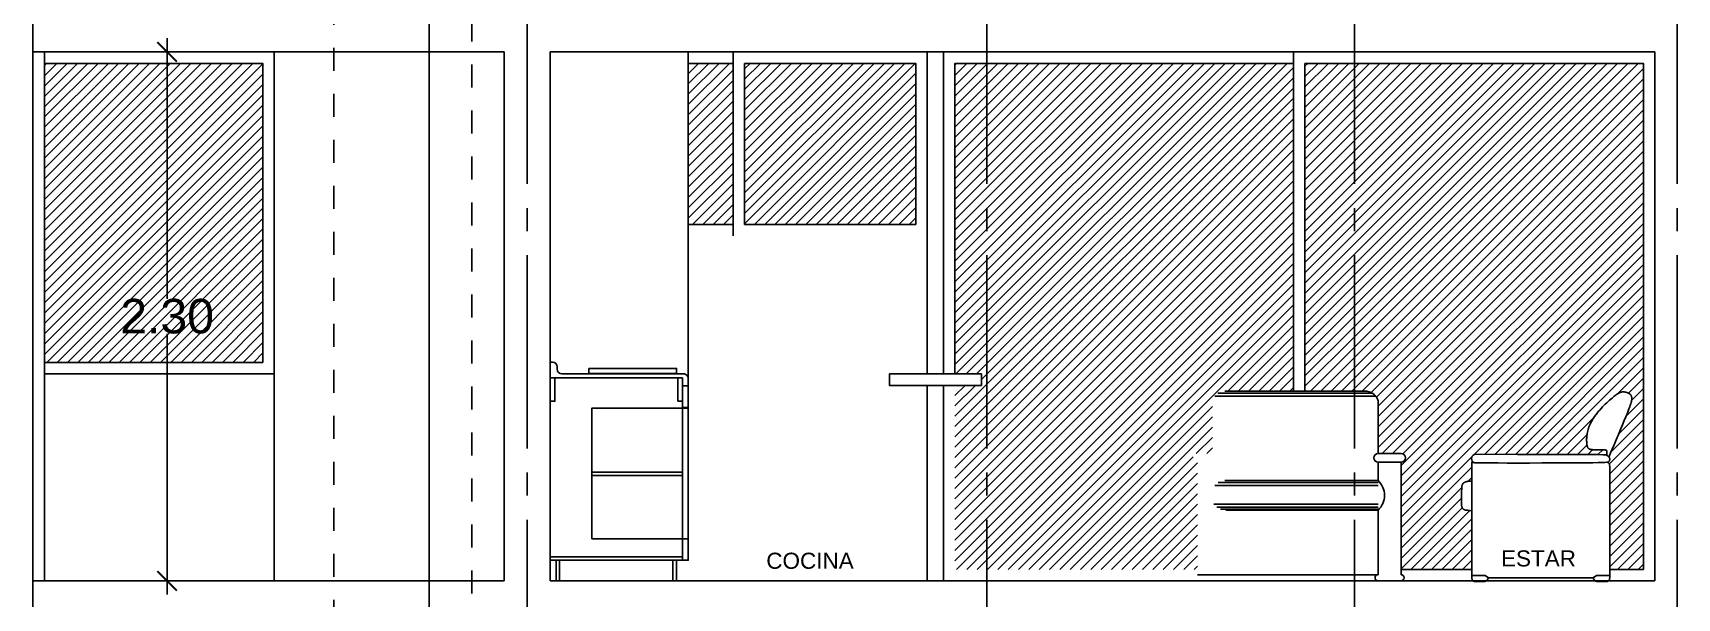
# Model space of a CAD drawing. Header units: millimetres. Extents: x 1217 to 2428, y 234 to 644.
# Drawn here: x 2248.72 to 2255.87, y 382.23 to 384.68 of the extents above; entities that cross this region are included whole.
import ezdxf

# ---------------------------------------------------------------- set-up
doc = ezdxf.new("R2010")
doc.units = ezdxf.units.MM
doc.linetypes.add('ACAD_ISO04W100', pattern=[30, 24, -3, 0, -3])
doc.linetypes.add('HIDDEN2', pattern=[0.1875, 0.125, -0.0625])
doc.layers.get('0').update_dxf_attribs({"lineweight": 5})
for name, color, linetype in [('0.1', 251, 'Continuous'), ('0.2', 2, 'Continuous'), ('0.3', 6, 'Continuous'), ('ARTEFACTOS', 4, 'Continuous'), ('Ejes', 8, 'Continuous'), ('MURO', 5, 'Continuous'), ('Texto', 1, 'Continuous')]:
    doc.layers.add(name, color=color, linetype=linetype)
doc.styles.add('INTERARQ', font='arial.ttf')
doc.styles.get("Standard").update_dxf_attribs({"font": 'arial.ttf'})
doc.dimstyles.new('ESCALA_1-50', dxfattribs={"dimtxt": 0.15, "dimasz": 0.06, "dimexe": 0.18, "dimexo": 0.0625, "dimgap": 0, "dimtad": 0, "dimtih": 1, "dimtoh": 1, "dimzin": 0, "dimdsep": 46, "dimtxsty": 'INTERARQ', "dimblk": 'DIMTICK', "dimcen": 0, "dimse1": 1, "dimse2": 1, "dimclrd": 256, "dimclre": 1, "dimclrt": 2, "dimadec": 0, "dimazin": 0, "dimtfac": 4.5, "dimtofl": 0, "dimtmove": 2, "dimatfit": 3, "dimldrblk": 'DIMTICK', "dimfxl": 1, "dimtolj": 1, "dimtzin": 0, "dimarcsym": 0})
pattern_1 = [(45, (422.33998, -314.87355), (-0.0224506403, 0.0224506403), [])]

# ---------------------------------------------------------------- blocks, each defined once
blk = doc.blocks.new('sillon elv 1')
at = {"layer": '0.2'}
blk.add_line((382065.2343, 7753267.5813), (382065.6901, 7753267.5813), dxfattribs=at)
for points in [[(382065.1739, 7753268.114), (382065.1742, 7753268.1156), (382065.1744, 7753268.1172), (382065.1745, 7753268.1189), (382065.1746, 7753268.1205), (382065.1745, 7753268.1222), (382065.1745, 7753268.1238), (382065.1744, 7753268.1253), (382065.1744, 7753268.1268), (382065.1745, 7753268.1281), (382065.1745, 7753268.1294), (382065.1747, 7753268.1306), (382065.1749, 7753268.1316), (382065.1751, 7753268.1326), (382065.1753, 7753268.1335), (382065.1756, 7753268.1342), (382065.1759, 7753268.1349), (382065.1762, 7753268.1355), (382065.1765, 7753268.136), (382065.1768, 7753268.1364), (382065.1771, 7753268.1368), (382065.1775, 7753268.1371), (382065.178, 7753268.1373), (382065.1785, 7753268.1375), (382065.179, 7753268.1376), (382065.1796, 7753268.1377), (382065.1804, 7753268.1378), (382065.1814, 7753268.1379), (382065.1828, 7753268.1379), (382065.1846, 7753268.138), (382065.187, 7753268.138), (382065.19, 7753268.1381), (382065.1937, 7753268.1381), (382065.1982, 7753268.1381), (382065.2034, 7753268.1382), (382065.2089, 7753268.1383), (382065.2147, 7753268.1384), (382065.2204, 7753268.1385), (382065.2259, 7753268.1386), (382065.231, 7753268.1388), (382065.2353, 7753268.139), (382065.2389, 7753268.1392), (382065.2417, 7753268.1395), (382065.2439, 7753268.1397), (382065.2455, 7753268.14), (382065.2467, 7753268.1403), (382065.2476, 7753268.1405), (382065.2482, 7753268.1408), (382065.2488, 7753268.141), (382065.2493, 7753268.1412), (382065.2498, 7753268.1413), (382065.2504, 7753268.1415), (382065.2509, 7753268.1417), (382065.2515, 7753268.142), (382065.2522, 7753268.1423), (382065.2529, 7753268.1426), (382065.2537, 7753268.1431), (382065.2545, 7753268.1437), (382065.2554, 7753268.1444), (382065.2563, 7753268.1454), (382065.2572, 7753268.1465), (382065.2581, 7753268.148), (382065.2589, 7753268.1498), (382065.2597, 7753268.1519), (382065.2604, 7753268.1545), (382065.2611, 7753268.1574), (382065.2616, 7753268.1608), (382065.262, 7753268.1645), (382065.2624, 7753268.1685), (382065.2626, 7753268.1727), (382065.2627, 7753268.1771), (382065.2627, 7753268.1816), (382065.2627, 7753268.1863), (382065.2625, 7753268.1909), (382065.2622, 7753268.1956), (382065.2617, 7753268.2004), (382065.2611, 7753268.2053), (382065.2603, 7753268.2102), (382065.2593, 7753268.2154), (382065.258, 7753268.2207), (382065.2565, 7753268.2262), (382065.2547, 7753268.2319), (382065.2526, 7753268.2378), (382065.2501, 7753268.2439), (382065.2474, 7753268.2502), (382065.2443, 7753268.2566), (382065.2408, 7753268.2632), (382065.2369, 7753268.2699), (382065.2327, 7753268.2767), (382065.228, 7753268.2836), (382065.2229, 7753268.2906), (382065.2176, 7753268.2976), (382065.212, 7753268.3046), (382065.2061, 7753268.3115), (382065.2001, 7753268.3182), (382065.194, 7753268.3249), (382065.1878, 7753268.3313), (382065.1816, 7753268.3375), (382065.1754, 7753268.3434), (382065.1694, 7753268.349), (382065.1635, 7753268.3543), (382065.1578, 7753268.3592), (382065.1525, 7753268.3637), (382065.1475, 7753268.3679), (382065.1429, 7753268.3715), (382065.1387, 7753268.3747), (382065.135, 7753268.3775), (382065.1316, 7753268.3799), (382065.1286, 7753268.382), (382065.1259, 7753268.3837), (382065.1233, 7753268.3851), (382065.1209, 7753268.3863), (382065.1187, 7753268.3874), (382065.1165, 7753268.3882), (382065.1144, 7753268.3889), (382065.1123, 7753268.3895), (382065.1103, 7753268.3899), (382065.1083, 7753268.3902), (382065.1063, 7753268.3904), (382065.1044, 7753268.3905), (382065.1024, 7753268.3904), (382065.1005, 7753268.3903), (382065.0985, 7753268.39), (382065.0966, 7753268.3897), (382065.0947, 7753268.3894), (382065.0929, 7753268.3889), (382065.0912, 7753268.3885), (382065.0896, 7753268.388), (382065.088, 7753268.3876), (382065.0866, 7753268.3872), (382065.0853, 7753268.3867), (382065.084, 7753268.3863), (382065.0829, 7753268.3859), (382065.0818, 7753268.3854), (382065.0808, 7753268.385), (382065.0798, 7753268.3846), (382065.0789, 7753268.3841), (382065.0779, 7753268.3836), (382065.077, 7753268.3831), (382065.0761, 7753268.3825), (382065.0752, 7753268.3818), (382065.0743, 7753268.3811), (382065.0735, 7753268.3803), (382065.0726, 7753268.3794), (382065.0718, 7753268.3784), (382065.071, 7753268.3773), (382065.0702, 7753268.376), (382065.0695, 7753268.3746), (382065.0688, 7753268.3731), (382065.0682, 7753268.3715), (382065.0677, 7753268.3697), (382065.0672, 7753268.3679), (382065.0668, 7753268.3659), (382065.0666, 7753268.3638), (382065.0665, 7753268.3614), (382065.0666, 7753268.3588), (382065.0669, 7753268.3558), (382065.0675, 7753268.3524), (382065.0683, 7753268.3484), (382065.0695, 7753268.3438), (382065.0711, 7753268.3385), (382065.0731, 7753268.3324), (382065.0756, 7753268.3252), (382065.0787, 7753268.3168), (382065.0825, 7753268.3069), (382065.0871, 7753268.2952), (382065.0925, 7753268.2816), (382065.099, 7753268.2658), (382065.1066, 7753268.2475), (382065.1153, 7753268.2269), (382065.1246, 7753268.2047), (382065.1341, 7753268.1823), (382065.1433, 7753268.1607), (382065.1516, 7753268.1412), (382065.1585, 7753268.125), (382065.1635, 7753268.1132), (382065.1662, 7753268.107)], [(382065.7482, 7753268.1195), (382065.7512, 7753268.1185), (382065.7538, 7753268.1173), (382065.7559, 7753268.1159), (382065.7576, 7753268.1144), (382065.759, 7753268.1129), (382065.7601, 7753268.1112), (382065.761, 7753268.1096), (382065.7617, 7753268.1079), (382065.7622, 7753268.1063), (382065.7626, 7753268.1048), (382065.7628, 7753268.1033), (382065.7629, 7753268.1018), (382065.763, 7753268.1004), (382065.7629, 7753268.0991), (382065.7628, 7753268.0978), (382065.7626, 7753268.0966), (382065.7624, 7753268.0954), (382065.7621, 7753268.0943), (382065.7618, 7753268.0932), (382065.7614, 7753268.0922), (382065.7609, 7753268.0912), (382065.7604, 7753268.0903), (382065.7599, 7753268.0894), (382065.7593, 7753268.0885), (382065.7586, 7753268.0877), (382065.7578, 7753268.0869), (382065.757, 7753268.0861), (382065.756, 7753268.0854), (382065.7551, 7753268.0847), (382065.754, 7753268.0841), (382065.7529, 7753268.0835), (382065.7517, 7753268.083), (382065.7502, 7753268.0826), (382065.7476, 7753268.0823), (382065.7428, 7753268.082), (382065.7348, 7753268.0818), (382065.7223, 7753268.0816), (382065.7045, 7753268.0815), (382065.6801, 7753268.0814), (382065.6482, 7753268.0813), (382065.6082, 7753268.0812), (382065.5617, 7753268.0812), (382065.5109, 7753268.0812), (382065.458, 7753268.0813), (382065.4051, 7753268.0813), (382065.3544, 7753268.0815), (382065.3081, 7753268.0817), (382065.2683, 7753268.0819), (382065.2366, 7753268.0823), (382065.2126, 7753268.0827), (382065.1951, 7753268.0832), (382065.1831, 7753268.0837), (382065.1755, 7753268.0842), (382065.1711, 7753268.0848), (382065.169, 7753268.0854), (382065.168, 7753268.0859), (382065.1673, 7753268.0865), (382065.1666, 7753268.0871), (382065.166, 7753268.0877), (382065.1655, 7753268.0884), (382065.1649, 7753268.0891), (382065.1645, 7753268.0899), (382065.164, 7753268.0907), (382065.1636, 7753268.0917), (382065.1633, 7753268.0927), (382065.1629, 7753268.0939), (382065.1627, 7753268.0951), (382065.1625, 7753268.0963), (382065.1623, 7753268.0976), (382065.1623, 7753268.0988), (382065.1623, 7753268.1), (382065.1625, 7753268.1011), (382065.1628, 7753268.1021), (382065.1632, 7753268.1031), (382065.1636, 7753268.1039), (382065.1642, 7753268.1048), (382065.1648, 7753268.1056), (382065.1655, 7753268.1063), (382065.1662, 7753268.1071), (382065.1669, 7753268.1078), (382065.1676, 7753268.1086), (382065.1684, 7753268.1094), (382065.1691, 7753268.1101), (382065.1699, 7753268.1109), (382065.1707, 7753268.1116), (382065.1716, 7753268.1124), (382065.1724, 7753268.113), (382065.1733, 7753268.1137), (382065.1743, 7753268.1143), (382065.1753, 7753268.1148), (382065.1764, 7753268.1153), (382065.1774, 7753268.1157), (382065.1785, 7753268.1161), (382065.1796, 7753268.1164), (382065.1807, 7753268.1167), (382065.1818, 7753268.1169), (382065.1839, 7753268.1172), (382065.1926, 7753268.1174), (382065.2144, 7753268.1176), (382065.2558, 7753268.1178), (382065.3233, 7753268.1181), (382065.4235, 7753268.1185), (382065.563, 7753268.1189), (382065.7482, 7753268.1195)], [(382065.1727, 7753268.0846), (382065.1704, 7753268.0832), (382065.1685, 7753268.0819), (382065.1669, 7753268.0806), (382065.1657, 7753268.0794), (382065.1647, 7753268.0781), (382065.164, 7753268.0769), (382065.1634, 7753268.0758), (382065.1631, 7753268.0746), (382065.1628, 7753268.0726), (382065.1626, 7753268.0652), (382065.1625, 7753268.047), (382065.1624, 7753268.0127), (382065.1624, 7753267.9567), (382065.1624, 7753267.8738), (382065.1624, 7753267.7584), (382065.1624, 7753267.6053)], [(382065.7621, 7753268.0013), (382065.7666, 7753268.0017), (382065.7707, 7753268.0019), (382065.7743, 7753268.0019), (382065.7775, 7753268.0017), (382065.7804, 7753268.0013), (382065.783, 7753268.0009), (382065.7852, 7753268.0003), (382065.7873, 7753267.9997), (382065.7892, 7753267.9991), (382065.791, 7753267.9984), (382065.7926, 7753267.9978), (382065.7941, 7753267.9971), (382065.7954, 7753267.9963), (382065.7966, 7753267.9955), (382065.7977, 7753267.9947), (382065.7987, 7753267.9938), (382065.7996, 7753267.9929), (382065.8005, 7753267.9919), (382065.8012, 7753267.9909), (382065.8018, 7753267.9898), (382065.8024, 7753267.9888), (382065.803, 7753267.9877), (382065.8034, 7753267.9866), (382065.8039, 7753267.9855), (382065.8043, 7753267.9843), (382065.8046, 7753267.9831), (382065.8049, 7753267.9816), (382065.8052, 7753267.9797), (382065.8055, 7753267.9773), (382065.8058, 7753267.9743), (382065.806, 7753267.9705), (382065.8062, 7753267.9658), (382065.8064, 7753267.9601), (382065.8066, 7753267.9536), (382065.8068, 7753267.9466), (382065.8069, 7753267.9394), (382065.8071, 7753267.9322), (382065.8072, 7753267.9251), (382065.8072, 7753267.9186), (382065.8072, 7753267.9129), (382065.8072, 7753267.9081), (382065.8072, 7753267.9041), (382065.807, 7753267.901), (382065.8069, 7753267.8984), (382065.8067, 7753267.8964), (382065.8065, 7753267.8948), (382065.8062, 7753267.8934), (382065.8059, 7753267.8922), (382065.8056, 7753267.891), (382065.8053, 7753267.8898), (382065.8048, 7753267.8887), (382065.8044, 7753267.8876), (382065.8039, 7753267.8865), (382065.8033, 7753267.8855), (382065.8027, 7753267.8845), (382065.802, 7753267.8836), (382065.8012, 7753267.8828), (382065.8004, 7753267.882), (382065.7995, 7753267.8812), (382065.7986, 7753267.8805), (382065.7976, 7753267.8799), (382065.7966, 7753267.8793), (382065.7955, 7753267.8787), (382065.7944, 7753267.8782), (382065.7933, 7753267.8777), (382065.7918, 7753267.8772), (382065.7898, 7753267.8767), (382065.787, 7753267.8762), (382065.783, 7753267.8755), (382065.7778, 7753267.8748), (382065.7709, 7753267.874), (382065.7621, 7753267.8731)], [(382065.1619, 7753267.5923), (382065.1619, 7753267.5897), (382065.1619, 7753267.5872), (382065.162, 7753267.585), (382065.1622, 7753267.5829), (382065.1624, 7753267.581), (382065.1627, 7753267.5792), (382065.163, 7753267.5776), (382065.1633, 7753267.5762), (382065.1636, 7753267.5749), (382065.164, 7753267.5737), (382065.1644, 7753267.5727), (382065.1648, 7753267.5718), (382065.1653, 7753267.5709), (382065.1658, 7753267.5702), (382065.1665, 7753267.5695), (382065.1672, 7753267.5689), (382065.168, 7753267.5684), (382065.1689, 7753267.5679), (382065.17, 7753267.5674), (382065.1712, 7753267.5671), (382065.1727, 7753267.5667), (382065.1744, 7753267.5664), (382065.1763, 7753267.5662), (382065.1785, 7753267.566), (382065.1811, 7753267.5658), (382065.1839, 7753267.5657), (382065.1869, 7753267.5657), (382065.19, 7753267.5656), (382065.1932, 7753267.5656), (382065.1965, 7753267.5656), (382065.1997, 7753267.5657), (382065.2028, 7753267.5657), (382065.2058, 7753267.5658), (382065.2087, 7753267.5658), (382065.2114, 7753267.5659), (382065.2139, 7753267.566), (382065.2162, 7753267.5662), (382065.2184, 7753267.5664), (382065.2203, 7753267.5667), (382065.2221, 7753267.5671), (382065.2237, 7753267.5675), (382065.2251, 7753267.5682), (382065.2265, 7753267.5691), (382065.2278, 7753267.5704), (382065.2292, 7753267.5722), (382065.2307, 7753267.5745), (382065.2324, 7753267.5775), (382065.2343, 7753267.5813)], [(382065.7625, 7753267.5923), (382065.7626, 7753267.5897), (382065.7625, 7753267.5872), (382065.7624, 7753267.585), (382065.7623, 7753267.5829), (382065.762, 7753267.581), (382065.7618, 7753267.5792), (382065.7615, 7753267.5776), (382065.7612, 7753267.5762), (382065.7608, 7753267.5749), (382065.7605, 7753267.5737), (382065.7601, 7753267.5727), (382065.7597, 7753267.5718), (382065.7592, 7753267.5709), (382065.7586, 7753267.5702), (382065.758, 7753267.5695), (382065.7573, 7753267.5689), (382065.7565, 7753267.5684), (382065.7556, 7753267.5679), (382065.7545, 7753267.5674), (382065.7533, 7753267.5671), (382065.7518, 7753267.5667), (382065.7501, 7753267.5664), (382065.7482, 7753267.5662), (382065.7459, 7753267.566), (382065.7434, 7753267.5658), (382065.7406, 7753267.5657), (382065.7376, 7753267.5657), (382065.7345, 7753267.5656), (382065.7312, 7753267.5656), (382065.728, 7753267.5656), (382065.7248, 7753267.5657), (382065.7216, 7753267.5657), (382065.7186, 7753267.5658), (382065.7158, 7753267.5658), (382065.7131, 7753267.5659), (382065.7106, 7753267.566), (382065.7083, 7753267.5662), (382065.7061, 7753267.5664), (382065.7041, 7753267.5667), (382065.7024, 7753267.5671), (382065.7008, 7753267.5675), (382065.6993, 7753267.5682), (382065.698, 7753267.5691), (382065.6966, 7753267.5704), (382065.6952, 7753267.5722), (382065.6937, 7753267.5745), (382065.6921, 7753267.5775), (382065.6901, 7753267.5813)]]:
    blk.add_lwpolyline(points, dxfattribs=at)
at = {"layer": '0.2', "elevation": 0}
for points in [[(382065.7529, 7753268.0835), (382065.7621, 7753268.0835), (382065.7621, 7753267.6053)], [(382065.1624, 7753267.6053), (382065.1619, 7753267.5923)], [(382065.2343, 7753267.5813), (382065.2197, 7753267.5923), (382065.1619, 7753267.5923)], [(382065.6901, 7753267.5813), (382065.7047, 7753267.5923), (382065.7636, 7753267.5923)], [(382065.7621, 7753267.6053), (382065.7625, 7753267.5923)]]:
    blk.add_lwpolyline(points, dxfattribs=at)
blk = doc.blocks.new('DIMTICK')
at = {"color": 1}
for p, q in [((-1, 0), (1, 0)), ((0, 1), (0, -1))]:
    blk.add_line(p, q, dxfattribs=at)
at = {"color": 3, "const_width": 0.141}
blk.add_lwpolyline([(0.71, 0.71), (-0.71, -0.71)], dxfattribs=at)
blk = doc.blocks.new('*D1632')
at = {"layer": '0.1', "lineweight": -2, "ltscale": 3, "transparency": 16777216}
for p, q in [((2249.3048, 384.5411), (2249.3048, 383.5278)), ((2249.3048, 382.3611), (2249.3048, 383.3745))]:
    blk.add_line(p, q, dxfattribs=at)
at = {"layer": 'Defpoints', "color": 0, "ltscale": 3, "transparency": 16777216}
for p in [(2248.9553, 384.6011, 0), (2249.3048, 384.6011), (2248.9553, 382.3011, 0)]:
    blk.add_point(p, dxfattribs=at)
at = {"layer": '0.1', "lineweight": -2, "ltscale": 3, "transparency": 16777216, "xscale": 0.06, "yscale": 0.06, "zscale": 0.06}
for p, rotation in [((2249.3048, 384.6011), 90), ((2249.3048, 382.3011), 270)]:
    blk.add_blockref('DIMTICK', p, dxfattribs=dict(at, rotation=rotation))
at = {"layer": '0.1', "color": 2, "ltscale": 3, "transparency": 16777216, "insert": (2249.3048, 383.4511), "char_height": 0.15, "attachment_point": 5, "style": 'INTERARQ'}
blk.add_mtext('\\A1;2.30', dxfattribs=at)

msp = doc.modelspace()

# ---------------------------------------------------------------- hatches: boundary and pattern name
at = {"layer": '0.1', "ltscale": 3}
h = msp.add_hatch(dxfattribs=at)
h.set_pattern_fill('ANSI31', color=256, scale=0.01)
h.set_pattern_definition([(45, (422.33998, -366.323422), (-0.0224506403, 0.0224506403), [])])
h.paths.add_polyline_path([(2248.77111, 384.55112), (2248.77111, 383.25112), (2249.72104, 383.25112), (2249.72104, 384.55112)])
h = msp.add_hatch(dxfattribs=at)
h.set_pattern_fill('ANSI31', color=256, scale=0.01)
h.set_pattern_definition(pattern_1)
h.paths.add_polyline_path([(2254.25251, 384.55099), (2254.46816, 384.55099), (2254.46816, 383.12581), (2254.25251, 383.12581)])
h.paths.add_polyline_path([(2252.86861, 384.55099), (2254.20251, 384.55099), (2254.20251, 383.12581), (2253.90862, 383.12581, 0.3308107), (2253.85003, 383.08578), (2253.85003, 382.85486), (2253.78505, 382.85486, 1), (2253.78505, 382.81691), (2253.78505, 382.35099), (2252.86861, 382.35099)])
h.paths.add_polyline_path([(2252.7306, 384.55099), (2252.86861, 384.55099), (2252.86861, 382.35099), (2252.7306, 382.35099), (2252.7306, 383.15099), (2252.84561, 383.15099), (2252.84561, 383.20099), (2252.7306, 383.20099)])
h.paths.add_polyline_path([(2251.81582, 384.55099), (2252.5606, 384.55099), (2252.5606, 383.85099), (2251.81582, 383.85099)])
h.paths.add_polyline_path([(2251.57076, 384.55099), (2251.76582, 384.55099), (2251.76582, 383.85099), (2251.57076, 383.85099)])
h = msp.add_hatch(dxfattribs=at)
h.set_pattern_fill('ANSI31', color=256, scale=0.01)
h.set_pattern_definition(pattern_1)
h.paths.add_polyline_path([(2254.46816, 384.55099), (2255.72441, 384.55099), (2255.72441, 382.35099), (2255.57804, 382.35099), (2255.57805, 382.49078), (2255.57807, 382.60611), (2255.57807, 382.68904), (2255.57805, 382.74499), (2255.57798, 382.77935), (2255.57786, 382.79752), (2255.57762, 382.80673), (2255.57584, 382.81061), (2255.57287, 382.81364), (2255.56824, 382.81681), (2255.57199, 382.81784), (2255.57521, 382.82068), (2255.57709, 382.82439), (2255.57823, 382.82944), (2255.57802, 382.83402), (2255.57641, 382.83699), (2255.5743, 382.83941), (2255.57692, 382.84554), (2255.58196, 382.85732), (2255.58888, 382.87355), (2255.59718, 382.89304), (2255.60633, 382.91459), (2255.61584, 382.93704), (2255.62518, 382.95919), (2255.63384, 382.97986), (2255.64142, 382.99811), (2255.6479, 383.01392), (2255.65339, 383.02753), (2255.65798, 383.03919), (2255.66177, 383.04911), (2255.66487, 383.05754), (2255.66736, 383.0647), (2255.66934, 383.07084), (2255.67091, 383.07616), (2255.67268, 383.08294), (2255.67381, 383.08977), (2255.67398, 383.09492), (2255.67349, 383.0992), (2255.67236, 383.10382), (2255.67029, 383.10836), (2255.66752, 383.11228), (2255.66414, 383.11507), (2255.66021, 383.11716), (2255.6565, 383.11862), (2255.65235, 383.11998), (2255.6473, 383.12137), (2255.64175, 383.12247), (2255.63601, 383.12291), (2255.63114, 383.12247), (2255.62709, 383.12161), (2255.62284, 383.12019), (2255.61832, 383.11814), (2255.61329, 383.11527), (2255.6088, 383.11225), (2255.60546, 383.10986), (2255.60173, 383.10708), (2255.59759, 383.10386), (2255.59299, 383.10018), (2255.58797, 383.09606), (2255.5826, 383.09153), (2255.57695, 383.0866), (2255.57106, 383.08132), (2255.565, 383.07571), (2255.55884, 383.0698), (2255.55264, 383.06362), (2255.54645, 383.0572), (2255.54032, 383.05057), (2255.53432, 383.04379), (2255.52848, 383.0369), (2255.52286, 383.02993), (2255.5175, 383.02294), (2255.51246, 383.01596), (2255.50779, 383.00904), (2255.50352, 383.00222), (2255.49966, 382.99551), (2255.49617, 382.98894), (2255.49306, 382.98251), (2255.4903, 382.97623), (2255.48787, 382.97014), (2255.48575, 382.96423), (2255.48394, 382.95852), (2255.48242, 382.95302), (2255.48115, 382.94772), (2255.48012, 382.94258), (2255.47931, 382.93759), (2255.4787, 382.93272), (2255.47825, 382.92795), (2255.47795, 382.92325), (2255.47777, 382.9186), (2255.4777, 382.91398), (2255.47773, 382.90945), (2255.47786, 382.90504), (2255.47821, 382.89865), (2255.47907, 382.89121), (2255.4803, 382.88539), (2255.48223, 382.88024), (2255.4849, 382.87678), (2255.48798, 382.87458), (2255.49197, 382.87319), (2255.49356, 382.87255), (2255.49745, 382.8719), (2255.50152, 382.87155), (2255.5051, 382.87133), (2255.50949, 382.87113), (2255.51455, 382.87097), (2255.52004, 382.87083), (2255.52577, 382.87071), (2255.53152, 382.87062), (2255.53707, 382.87054), (2255.54221, 382.87048), (2255.54673, 382.87043), (2255.55048, 382.87039), (2255.55348, 382.87035), (2255.55585, 382.87032), (2255.55767, 382.87028), (2255.55904, 382.87023), (2255.56007, 382.87016), (2255.56084, 382.87007), (2255.56145, 382.86996), (2255.56199, 382.86981), (2255.56247, 382.86963), (2255.56291, 382.86939), (2255.5633, 382.86911), (2255.56366, 382.86876), (2255.56399, 382.86834), (2255.56429, 382.86784), (2255.56458, 382.86725), (2255.56486, 382.86657), (2255.56513, 382.8658), (2255.56537, 382.86493), (2255.56558, 382.86396), (2255.56576, 382.86289), (2255.5659, 382.86173), (2255.56599, 382.86046), (2255.56603, 382.8591), (2255.56601, 382.85764), (2255.56597, 382.85609), (2255.56581, 382.85113), (2255.56638, 382.84655), (2255.56265, 382.84825), (2255.55815, 382.84946), (2255.54783, 382.84971), (2255.52607, 382.84992), (2255.48469, 382.85016), (2255.41716, 382.85044), (2255.31694, 382.8508), (2255.17747, 382.85126), (2254.99223, 382.85182), (2254.98783, 382.85034), (2254.9836, 382.84763), (2254.98079, 382.84449), (2254.97866, 382.84049), (2254.97753, 382.83571), (2254.97746, 382.83155), (2254.97815, 382.82704), (2254.97964, 382.82302), (2254.98218, 382.8195), (2254.98673, 382.81585), (2254.97837, 382.81585), (2254.97837, 382.73365), (2254.9738, 382.73408), (2254.96787, 382.73435), (2254.96147, 382.73393), (2254.95644, 382.73299), (2254.95108, 382.73144), (2254.94623, 382.72942), (2254.94261, 382.7271), (2254.93997, 382.72437), (2254.93801, 382.72123), (2254.93615, 382.71691), (2254.93533, 382.71311), (2254.93479, 382.7084), (2254.93444, 382.70279), (2254.93422, 382.69809), (2254.93402, 382.69241), (2254.93382, 382.68596), (2254.93365, 382.67898), (2254.9335, 382.67174), (2254.93337, 382.66449), (2254.93328, 382.65748), (2254.93322, 382.65097), (2254.9332, 382.64522), (2254.93323, 382.63809), (2254.93349, 382.6305), (2254.9341, 382.62596), (2254.93536, 382.62138), (2254.93737, 382.61715), (2254.94026, 382.6139), (2254.94373, 382.61163), (2254.94745, 382.60984), (2254.95175, 382.60876), (2254.95741, 382.60788), (2254.96269, 382.60718), (2254.96959, 382.60637), (2254.97837, 382.60543), (2254.97837, 382.35099), (2254.67089, 382.35099), (2254.67089, 382.81691, 1), (2254.67089, 382.85486), (2254.57089, 382.85486), (2254.57089, 383.08578, 0.3308101), (2254.5123, 383.12581), (2254.46816, 383.12581)])

# ---------------------------------------------------------------- linework, layer by layer
at = {"layer": '0.1', "ltscale": 3, "elevation": 0}
for points in [[(2248.77111, 383.20112), (2249.77104, 383.20112), (2249.77104, 384.60112), (2248.72111, 384.60112)], [(2251.76582, 384.60099), (2251.76582, 383.80099)], [(2251.76582, 384.60099), (2251.76582, 383.80099)], [(2254.20251, 384.60099), (2254.20251, 383.12581)], [(2248.77111, 383.25112), (2249.72104, 383.25112), (2249.72104, 384.55112), (2248.77111, 384.55112)], [(2251.76582, 384.55099), (2251.57076, 384.55099)], [(2251.76582, 384.55099), (2251.57076, 384.55099)], [(2251.76582, 384.55099), (2251.57076, 384.55099)], [(2251.76582, 384.55099), (2251.57076, 384.55099)], [(2251.76582, 384.55099), (2251.57076, 384.55099)], [(2251.81582, 383.85099), (2252.5606, 383.85099), (2252.5606, 384.55099), (2251.81582, 384.55099)], [(2251.81582, 384.55099), (2251.81582, 383.85099)], [(2251.81582, 384.55099), (2251.81582, 383.85099)], [(2252.7306, 383.20099), (2252.7306, 384.55099), (2254.20251, 384.55099)], [(2254.25251, 384.55099), (2255.72441, 384.55099), (2255.72441, 382.35099), (2255.57804, 382.35099)], [(2254.25251, 384.55099), (2254.25251, 383.12581)], [(2251.57076, 383.85099), (2251.76582, 383.85099)], [(2251.57076, 383.85099), (2251.76582, 383.85099)], [(2254.97837, 382.35099), (2254.67089, 382.35099)]]:
    msp.add_lwpolyline(points, dxfattribs=at)
at = {"layer": '0.1', "linetype": 'ByBlock', "elevation": 0}
for points in [[(2253.86033, 383.10417), (2254.56059, 383.10417)], [(2253.87421, 383.11648), (2254.54671, 383.11648)], [(2253.90391, 383.12581), (2254.5123, 383.12581)], [(2253.90391, 383.12581), (2254.5123, 383.12581)], [(2254.57089, 383.08578), (2254.57089, 382.85486)], [(2254.57089, 383.08578), (2254.57089, 382.85486)], [(2254.67089, 382.85486), (2254.57089, 382.85486)], [(2254.67089, 382.85486), (2254.57089, 382.85486)], [(2254.57089, 382.81691), (2254.57089, 382.73705)], [(2254.67089, 382.81691), (2254.57089, 382.81691)], [(2254.57089, 382.81691), (2254.57089, 382.73705)], [(2254.67089, 382.81691), (2254.57089, 382.81691)], [(2254.67089, 382.81691), (2254.67089, 382.3277)], [(2254.67089, 382.81691), (2254.67089, 382.3277)], [(2253.86083, 382.71601), (2254.57089, 382.71601)], [(2253.86083, 382.71601), (2254.57089, 382.71601)], [(2253.87584, 382.72873), (2254.57089, 382.72873)], [(2253.90391, 382.73705), (2254.57089, 382.73705)], [(2253.90391, 382.73705), (2254.57089, 382.73705)], [(2253.85665, 382.63508), (2254.57089, 382.63508)], [(2253.86919, 382.62138), (2254.57089, 382.62138)], [(2253.88505, 382.61233), (2254.57089, 382.61233)], [(2253.88505, 382.61233), (2254.57089, 382.61233)], [(2253.90862, 382.60846), (2254.57089, 382.60846)], [(2253.90862, 382.60846), (2254.57089, 382.60846)], [(2254.57089, 382.60846), (2254.57089, 382.3277)], [(2254.57089, 382.60846), (2254.57089, 382.3277)], [(2253.78505, 382.3277), (2254.57089, 382.3277)], [(2253.78505, 382.3277), (2254.57089, 382.3277)]]:
    msp.add_lwpolyline(points, dxfattribs=at)
at = {"layer": '0.1', "linetype": 'ByBlock'}
for centre, radius, start, end in [((2254.51465, 383.06637, 0), 0.05949, 19.04905, 92.268029), ((2254.51465, 383.06637, 0), 0.05949, 19.04905, 92.268029), ((2254.57089, 382.83588, 0), 0.01897, 90, 270), ((2254.57089, 382.83588, 0), 0.01897, 90, 270), ((2254.67089, 382.83588, 0), 0.01897, 270, 90), ((2254.67089, 382.83588, 0), 0.01897, 270, 90), ((2254.50945, 382.67276, 0), 0.08893, 313.695506, 46.304494), ((2254.50945, 382.67276, 0), 0.08893, 313.695506, 46.304494), ((2254.57089, 382.31434, 0), 0.01335, 90, 270), ((2254.57089, 382.31434, 0), 0.01335, 90, 270), ((2254.67089, 382.31434, 0), 0.01335, 270, 90), ((2254.67089, 382.31434, 0), 0.01335, 270, 90)]:
    msp.add_arc(centre, radius, start, end, dxfattribs=at)
at = {"layer": '0.2', "linetype": 'HIDDEN2', "ltscale": 0.5}
for p, q in [((2250.02922, 424.619, 0), (2250.02922, 376.75244, 0)), ((2250.62922, 423.9466, 0), (2250.62922, 376.91828, 0))]:
    msp.add_line(p, q, dxfattribs=at)
at = {"layer": '0.2', "ltscale": 3, "elevation": 0}
for points in [[(2249.77104, 384.60112), (2249.77104, 382.30112)], [(2251.57076, 383.18074), (2251.57076, 384.60099)], [(2252.6106, 384.60099), (2252.6106, 383.20099)], [(2252.6806, 384.60099), (2252.6806, 383.20099)], [(2252.6106, 383.15099), (2252.6106, 382.30099)], [(2252.6806, 383.15099), (2252.6806, 382.30099)]]:
    msp.add_lwpolyline(points, dxfattribs=at)
at = {"layer": '0.2', "elevation": 0}
for points in [[(2251.13933, 383.22485), (2251.52034, 383.22485), (2251.52034, 383.2025), (2251.13933, 383.2025)], [(2251.57061, 383.05262), (2251.15199, 383.05262), (2251.15199, 382.48413), (2251.57061, 382.48413)], [(2251.57076, 382.48413), (2251.54545, 382.48413), (2251.54545, 383.05262), (2251.57076, 383.05262)]]:
    msp.add_lwpolyline(points, close=True, dxfattribs=at)
msp.add_lwpolyline([(2251.15199, 382.75917), (2251.54545, 382.75917), (2251.54545, 382.77418), (2251.15199, 382.77418), (2251.15199, 382.75917)], dxfattribs=at)
at = {"layer": '0.3'}
for p, q in [((2250.97076, 383.25162, 0), (2250.98089, 383.25162, 0)), ((2251.00114, 383.23137, 0), (2251.00114, 383.22125, 0)), ((2251.0214, 383.20099, 0), (2251.55304, 383.20099, 0))]:
    msp.add_line(p, q, dxfattribs=at)
at = {"layer": '0.3', "ltscale": 3, "elevation": 0}
for points in [[(2250.44415, 388.19691), (2250.44415, 379.85099)], [(2248.72111, 384.60112), (2248.72111, 382.30112)], [(2248.77111, 384.60112), (2248.77111, 382.30112)], [(2250.44415, 384.60099), (2250.44415, 382.30099)]]:
    msp.add_lwpolyline(points, dxfattribs=at)
at = {"layer": '0.3', "elevation": 0}
for points in [[(2250.97076, 383.25162), (2250.97076, 383.18327), (2251.54545, 383.18327)], [(2251.57076, 383.14939), (2251.54545, 383.14939), (2251.54545, 383.18327)], [(2250.97076, 382.39087), (2251.54545, 382.39087), (2251.54545, 382.40587), (2250.97076, 382.40587), (2250.97076, 382.39087)], [(2251.01178, 382.39087), (2250.99659, 382.39087), (2250.99659, 382.30099), (2251.01178, 382.30099), (2251.01178, 382.39087)], [(2251.50443, 382.39087), (2251.51962, 382.39087), (2251.51962, 382.30099), (2251.50443, 382.30099), (2251.50443, 382.39087)]]:
    msp.add_lwpolyline(points, dxfattribs=at)
for points in [[(2250.97076, 383.082), (2250.99102, 383.082), (2250.99102, 383.18327), (2250.97076, 383.18327)], [(2251.52519, 383.082), (2251.54545, 383.082), (2251.54545, 383.18327), (2251.52519, 383.18327)], [(2252.84561, 383.15099), (2252.44561, 383.15099), (2252.44561, 383.20099), (2252.84561, 383.20099)], [(2251.54545, 383.14939), (2251.57076, 383.14939), (2251.57076, 383.05438), (2251.54545, 383.05438)], [(2251.54545, 382.48413), (2251.57076, 382.48413), (2251.57076, 382.39087), (2251.54545, 382.39087)]]:
    msp.add_lwpolyline(points, close=True, dxfattribs=at)
msp.add_lwpolyline([(2251.54545, 383.20099), (2251.55051, 383.20099, -0.4142136), (2251.57076, 383.18074), (2251.57076, 383.14939)], format="xyb", dxfattribs=at)
at = {"layer": '0.3'}
for centre, start, end in [((2250.98089, 383.23137, 0), 0, 90), ((2251.0214, 383.22125, 0), 180, 270)]:
    msp.add_arc(centre, 0.02025, start, end, dxfattribs=at)
at = {"layer": 'ARTEFACTOS', "color": 1}
msp.add_line((2250.97076, 382.40731, 0), (2250.97076, 383.19465, 0), dxfattribs=at)
at = {"layer": 'Ejes', "linetype": 'ACAD_ISO04W100', "ltscale": 0.035, "elevation": 0}
for points in [[(2250.87106, 400.96664), (2250.87106, 371.9866)], [(2252.86865, 400.96664), (2252.86865, 371.9866)], [(2254.4682, 400.96664), (2254.4682, 371.9866)], [(2255.87106, 400.96664), (2255.87106, 371.9866)]]:
    msp.add_lwpolyline(points, dxfattribs=at)
at = {"layer": 'MURO', "ltscale": 3, "elevation": 0}
for points in [[(2248.72111, 384.75112), (2248.72111, 384.60112)], [(2250.77104, 384.60099), (2248.72111, 384.60099)], [(2250.77104, 382.30099), (2250.77104, 384.60099)], [(2250.97104, 384.60099), (2250.97104, 382.30099)], [(2250.97104, 384.60099), (2255.77441, 384.60099)], [(2250.97104, 384.60099), (2255.77441, 384.60099)], [(2255.77441, 384.60099), (2255.77441, 382.30099)], [(2250.77104, 382.30099), (2248.72111, 382.30099)], [(2248.72111, 382.30099), (2248.72111, 382.15099)], [(2250.97104, 382.30099), (2255.77441, 382.30099)]]:
    msp.add_lwpolyline(points, dxfattribs=at)

# ---------------------------------------------------------------- block references
at = {"layer": '0.2', "xscale": -1}
msp.add_blockref('sillon elv 1', (384320.74044, -7752885.26767, 0), dxfattribs=at)

# ---------------------------------------------------------------- texts
at = {"layer": 'Texto', "char_height": 0.07, "width": 0.4782903, "attachment_point": 5}
for s, insert in [('COCINA', (2252.10044, 382.38805, 0)), ('ESTAR', (2255.26819, 382.39819, 0))]:
    msp.add_mtext(s, dxfattribs=dict(at, insert=insert))

# ---------------------------------------------------------------- dimensions: what is measured, and where the dimension line sits
at = {"layer": '0.1', "ltscale": 3}
dim = msp.add_linear_dim(base=(2249.30475, 384.60112, 0), p1=(2248.95533, 382.30112, 0), p2=(2248.95533, 384.60112, 0), angle=90, dimstyle='ESCALA_1-50', dxfattribs=at)
dim.commit()
dim.dimension.update_dxf_attribs({"geometry": '*D1632', "text_midpoint": (2249.30475, 383.45112, 0)})

doc.saveas('drawing.dxf')
